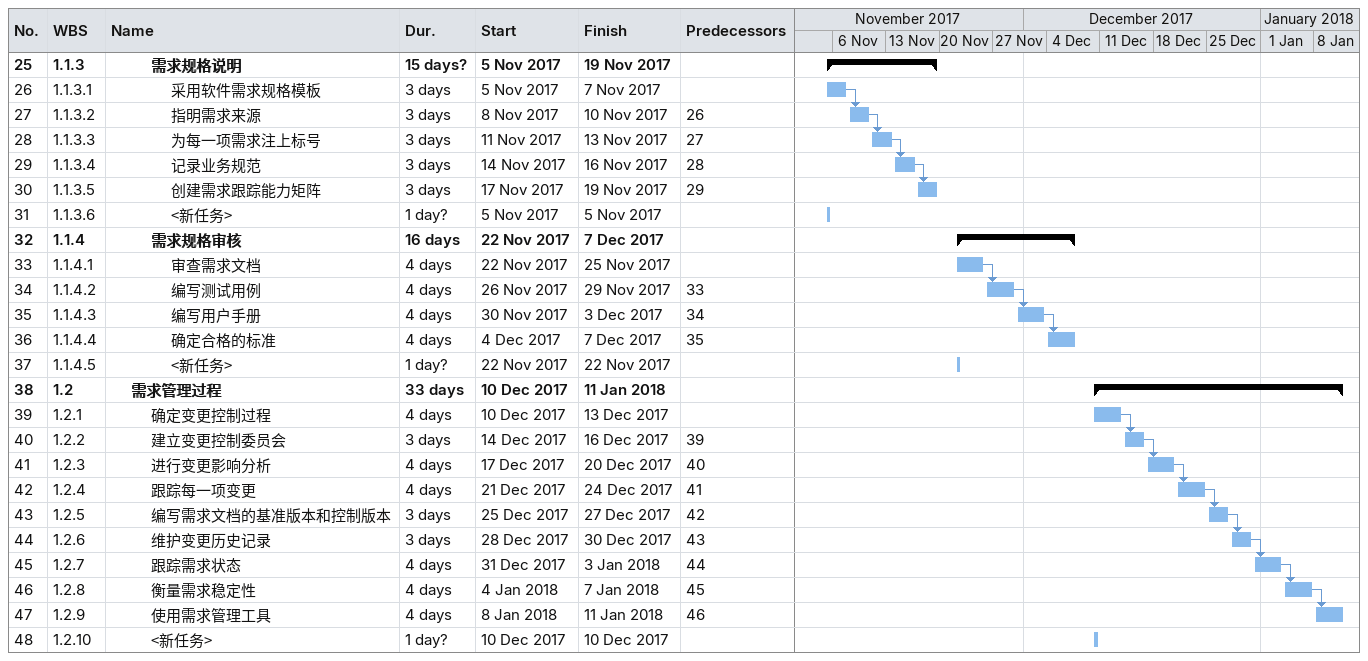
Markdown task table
| ID | WBS | Task | Duration | Start | Finish | Predecessors |
|---|---|---|---|---|---|---|
| 25 | 1.1.3 | **需求规格说明** | 15d? | 2017-11-05 | 2017-11-19 |  |
| 26 | 1.1.3.1 | 采用软件需求规格模板 | 3d | 2017-11-05 | 2017-11-07 |  |
| 27 | 1.1.3.2 | 指明需求来源 | 3d | 2017-11-08 | 2017-11-10 | 26 |
| 28 | 1.1.3.3 | 为每一项需求注上标号 | 3d | 2017-11-11 | 2017-11-13 | 27 |
| 29 | 1.1.3.4 | 记录业务规范 | 3d | 2017-11-14 | 2017-11-16 | 28 |
| 30 | 1.1.3.5 | 创建需求跟踪能力矩阵 | 3d | 2017-11-17 | 2017-11-19 | 29 |
| 31 | 1.1.3.6 | <新任务> | 1d? | 2017-11-05 | 2017-11-05 |  |
| 32 | 1.1.4 | **需求规格审核** | 16d | 2017-11-22 | 2017-12-07 |  |
| 33 | 1.1.4.1 | 审查需求文档 | 4d | 2017-11-22 | 2017-11-25 |  |
| 34 | 1.1.4.2 | 编写测试用例 | 4d | 2017-11-26 | 2017-11-29 | 33 |
| 35 | 1.1.4.3 | 编写用户手册 | 4d | 2017-11-30 | 2017-12-03 | 34 |
| 36 | 1.1.4.4 | 确定合格的标准 | 4d | 2017-12-04 | 2017-12-07 | 35 |
| 37 | 1.1.4.5 | <新任务> | 1d? | 2017-11-22 | 2017-11-22 |  |
| 38 | 1.2 | **需求管理过程** | 33d | 2017-12-10 | 2018-01-11 |  |
| 39 | 1.2.1 | 确定变更控制过程 | 4d | 2017-12-10 | 2017-12-13 |  |
| 40 | 1.2.2 | 建立变更控制委员会 | 3d | 2017-12-14 | 2017-12-16 | 39 |
| 41 | 1.2.3 | 进行变更影响分析 | 4d | 2017-12-17 | 2017-12-20 | 40 |
| 42 | 1.2.4 | 跟踪每一项变更 | 4d | 2017-12-21 | 2017-12-24 | 41 |
| 43 | 1.2.5 | 编写需求文档的基准版本和控制版本 | 3d | 2017-12-25 | 2017-12-27 | 42 |
| 44 | 1.2.6 | 维护变更历史记录 | 3d | 2017-12-28 | 2017-12-30 | 43 |
| 45 | 1.2.7 | 跟踪需求状态 | 4d | 2017-12-31 | 2018-01-03 | 44 |
| 46 | 1.2.8 | 衡量需求稳定性 | 4d | 2018-01-04 | 2018-01-07 | 45 |
| 47 | 1.2.9 | 使用需求管理工具 | 4d | 2018-01-08 | 2018-01-11 | 46 |
| 48 | 1.2.10 | <新任务> | 1d? | 2017-12-10 | 2017-12-10 |  |
